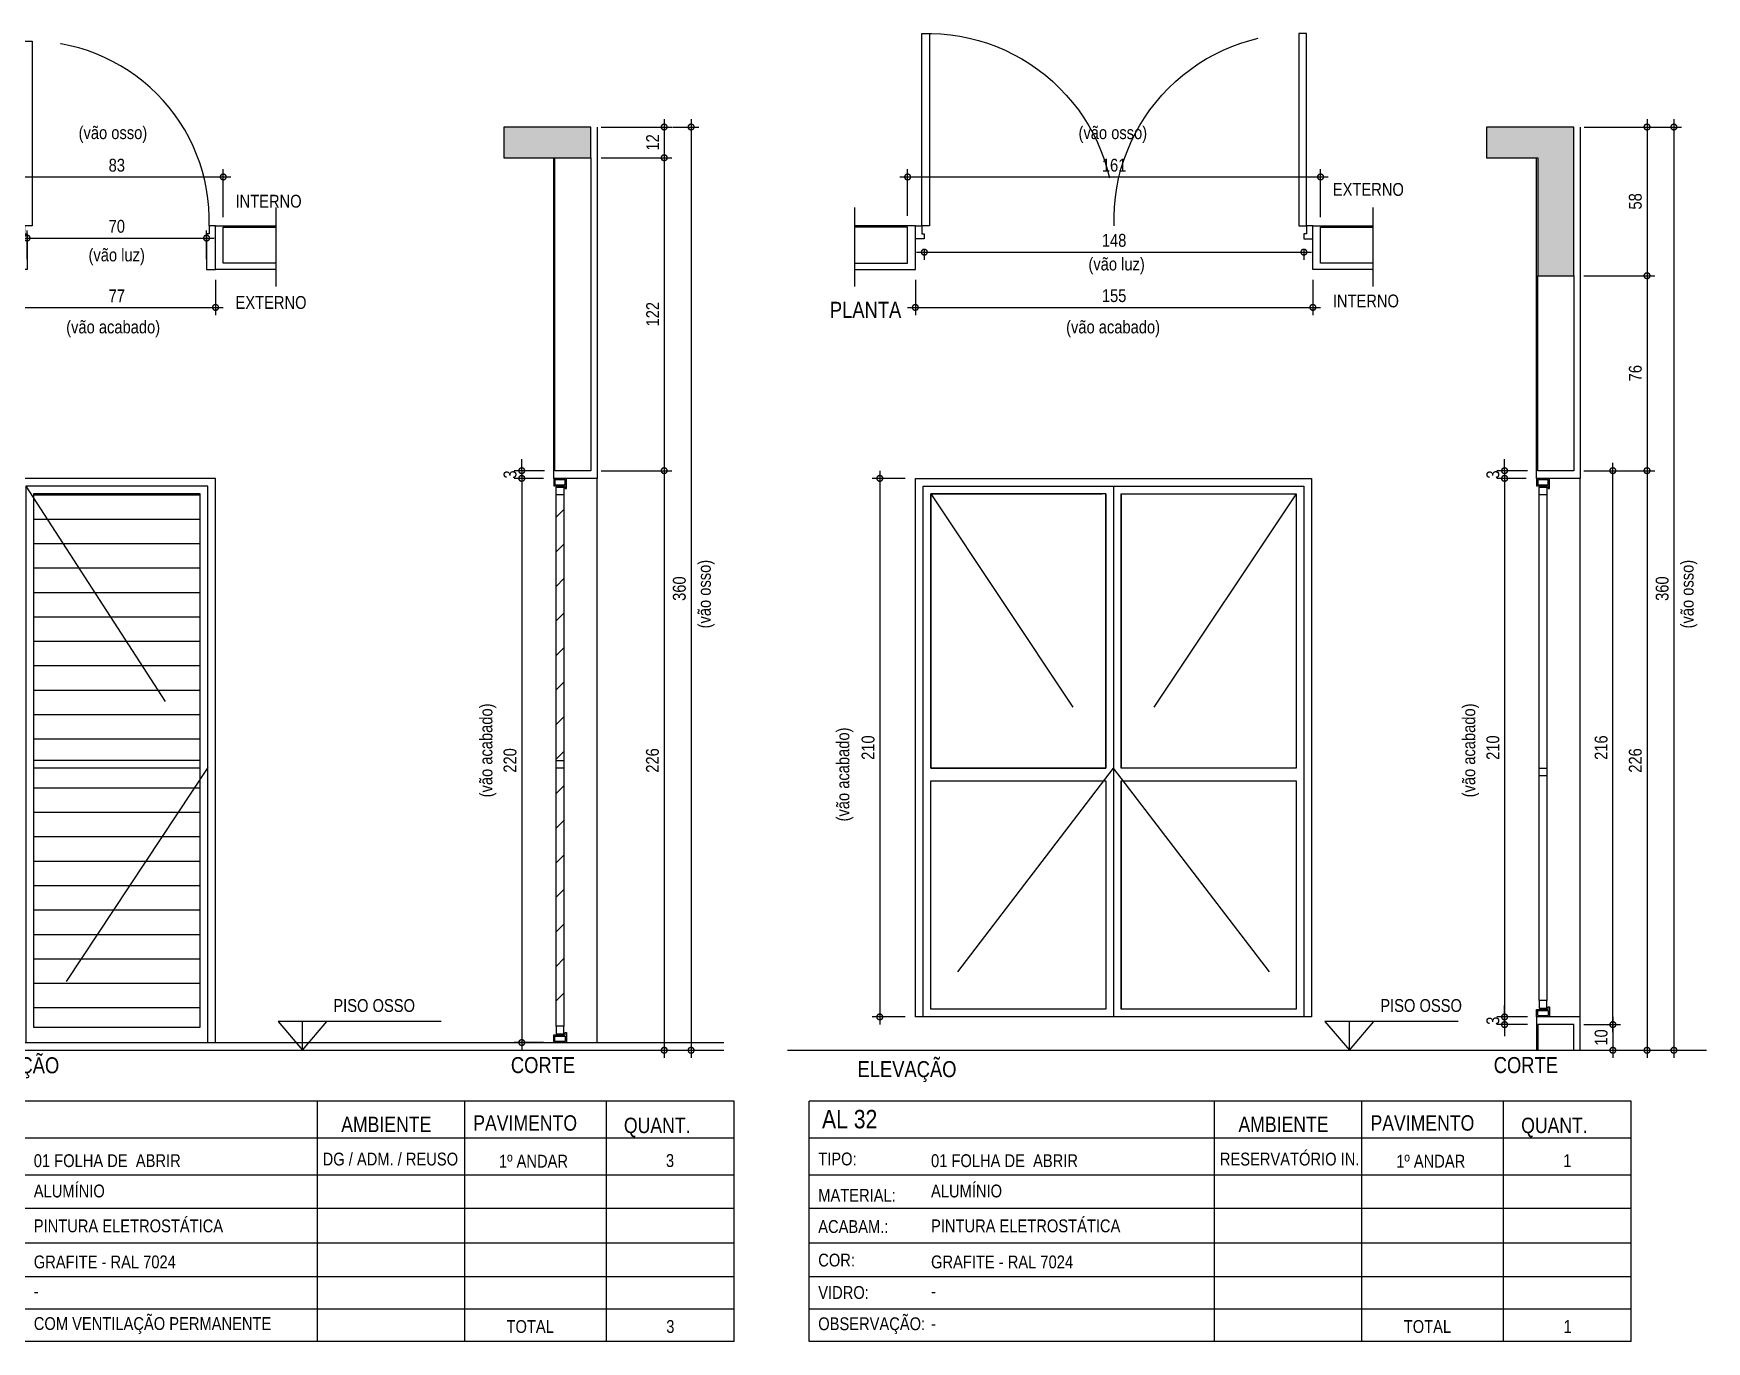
# Model space of a CAD drawing. Header units: metres. Extents: x -0.2 to 51.6, y -20.8 to 5.5.
# Drawn here: x 32.67 to 39.19, y -13.7 to -8.6 of the extents above; entities that cross this region are included whole.
import ezdxf

# ---------------------------------------------------------------- set-up
doc = ezdxf.new("R2010")
doc.units = ezdxf.units.M
doc.linetypes.add('DASHEDX2', pattern=[1.5, 1, -0.5])
for name, color, linetype in [('AR-CAIXILHO', 1, 'Continuous'), ('ARQ-ALV ACAB', 4, 'Continuous'), ('ARQ-ALV OSSO', 5, 'Continuous'), ('ARQ-AUX', 7, 'Continuous'), ('ARQ-AUX2', 2, 'Continuous'), ('ARQ-CAX', 1, 'Continuous'), ('ARQ-CAX @ 1', 1, 'Continuous'), ('ARQ-DIM', 2, 'Continuous'), ('ARQ-ENCH', 1, 'Continuous'), ('ARQ-PRJ', 7, 'DASHEDX2'), ('ARQ-TXT', 2, 'Continuous'), ('ES-CORTE', 2, 'Continuous')]:
    doc.layers.add(name, color=color, linetype=linetype)
doc.styles.add('Adesa', font='ARIALN.TTF')
doc.dimstyles.new('ADESA 1-0025', dxfattribs={"dimtxt": 0.05, "dimasz": 0.045, "dimexe": 0.03, "dimexo": 0.04, "dimgap": 0.02, "dimtad": 1, "dimtoh": 1, "dimdec": 0, "dimlfac": 100, "dimzin": 4, "dimtxsty": 'Adesa', "dimblk": 'DOTSMALL', "dimcen": 1, "dimdle": 0.03, "dimclrd": 1, "dimclre": 1, "dimclrt": 256, "dimazin": 1, "dimtm": 1e-09, "dimtfac": 1, "dimtdec": 0, "dimtix": 1, "dimtmove": 2, "dimatfit": 0, "dimldrblk": 'DOTSMALL', "dimfxl": 0.8, "dimtvp": 2, "dimtolj": 1, "dimtzin": 0, "dimarcsym": 0})

# ---------------------------------------------------------------- blocks, each defined once
blk = doc.blocks.new('_DotSmall')
at = {"color": 0, "linetype": 'ByBlock', "const_width": 0.5}
blk.add_lwpolyline([(-0.0625, 0, 1), (0.0625, 0, 1)], format="xyb", close=True, dxfattribs=at)
blk = doc.blocks.new('*D482')
at = {"layer": 'ARQ-DIM', "color": 1, "lineweight": -2, "transparency": 16777216}
for p, q in [((35.1306, -8.9336), (35.1306, -9.1136)), ((34.8854, -8.9636), (35.1606, -8.9636)), ((34.8848, -9.0836), (35.1606, -9.0836))]:
    blk.add_line(p, q, dxfattribs=at)
at = {"layer": 'Defpoints', "color": 0, "transparency": 16777216}
for p in [(34.8454, -8.9636), (34.8448, -9.0836), (35.1306, -9.0836)]:
    blk.add_point(p, dxfattribs=at)
at = {"layer": 'ARQ-DIM', "color": 1, "lineweight": -2, "transparency": 16777216, "xscale": 0.045, "yscale": 0.045, "zscale": 0.045}
for p, rotation in [((35.1306, -8.9636), 90), ((35.1306, -9.0836), 270)]:
    blk.add_blockref('_DotSmall', p, dxfattribs=dict(at, rotation=rotation))
at = {"layer": 'ARQ-DIM', "transparency": 16777216, "insert": (35.0855, -9.0236), "char_height": 0.05, "attachment_point": 5, "rotation": 90, "style": 'Adesa'}
blk.add_mtext('\\A1;12', dxfattribs=at)
blk = doc.blocks.new('*D483')
at = {"layer": 'ARQ-DIM', "color": 1, "lineweight": -2, "transparency": 16777216}
for p, q in [((35.1005, -10.3036), (35.1606, -10.3036)), ((35.1306, -10.2736), (35.1306, -12.5936)), ((35.0127, -12.5636), (35.1606, -12.5636))]:
    blk.add_line(p, q, dxfattribs=at)
at = {"layer": 'Defpoints', "color": 0, "transparency": 16777216}
for p in [(35.0605, -10.3036), (34.9727, -12.5636), (35.1306, -12.5636)]:
    blk.add_point(p, dxfattribs=at)
at = {"layer": 'ARQ-DIM', "color": 1, "lineweight": -2, "transparency": 16777216, "xscale": 0.045, "yscale": 0.045, "zscale": 0.045}
for p, rotation in [((35.1306, -10.3036), 90), ((35.1306, -12.5636), 270)]:
    blk.add_blockref('_DotSmall', p, dxfattribs=dict(at, rotation=rotation))
at = {"layer": 'ARQ-DIM', "transparency": 16777216, "insert": (35.085, -11.4336), "char_height": 0.05, "attachment_point": 5, "rotation": 90, "style": 'Adesa'}
blk.add_mtext('\\A1;226', dxfattribs=at)
blk = doc.blocks.new('*D484')
at = {"layer": 'ARQ-DIM', "color": 1, "lineweight": -2, "transparency": 16777216}
for p, q in [((35.2354, -8.9336), (35.2354, -12.5936)), ((35.1627, -8.9636), (35.2654, -8.9636)), ((35.1266, -12.5636), (35.2654, -12.5636))]:
    blk.add_line(p, q, dxfattribs=at)
at = {"layer": 'Defpoints', "color": 0, "transparency": 16777216}
for p in [(35.1227, -8.9636), (35.0866, -12.5636), (35.2354, -12.5636)]:
    blk.add_point(p, dxfattribs=at)
at = {"layer": 'ARQ-DIM', "color": 1, "lineweight": -2, "transparency": 16777216, "xscale": 0.045, "yscale": 0.045, "zscale": 0.045}
for p, rotation in [((35.2354, -8.9636), 90), ((35.2354, -12.5636), 270)]:
    blk.add_blockref('_DotSmall', p, dxfattribs=dict(at, rotation=rotation))
at = {"layer": 'ARQ-DIM', "transparency": 16777216, "insert": (35.1898, -10.7636), "char_height": 0.05, "attachment_point": 5, "rotation": 90, "style": 'Adesa'}
blk.add_mtext('\\A1;360', dxfattribs=at)
blk = doc.blocks.new('*D485')
at = {"layer": 'ARQ-DIM', "color": 1, "lineweight": -2, "transparency": 16777216}
for p, q in [((34.6642, -10.3036), (34.5452, -10.3036)), ((34.5752, -10.3036), (34.5752, -10.2586)), ((34.5752, -10.3036), (34.5752, -10.3337)), ((34.6592, -10.3337), (34.5452, -10.3337)), ((34.5752, -10.3337), (34.5752, -10.3787))]:
    blk.add_line(p, q, dxfattribs=at)
at = {"layer": 'Defpoints', "color": 0, "transparency": 16777216}
for p in [(34.7042, -10.3036), (34.5752, -10.3337), (34.6992, -10.3337)]:
    blk.add_point(p, dxfattribs=at)
at = {"layer": 'ARQ-DIM', "color": 1, "lineweight": -2, "transparency": 16777216, "xscale": 0.045, "yscale": 0.045, "zscale": 0.045}
for p, rotation in [((34.5752, -10.3036), 270), ((34.5752, -10.3337), 90)]:
    blk.add_blockref('_DotSmall', p, dxfattribs=dict(at, rotation=rotation))
at = {"layer": 'ARQ-DIM', "transparency": 16777216, "insert": (34.5297, -10.3187), "char_height": 0.05, "attachment_point": 5, "rotation": 90, "style": 'Adesa'}
blk.add_mtext('\\A1;3', dxfattribs=at)
blk = doc.blocks.new('*D491')
at = {"layer": 'ARQ-DIM', "color": 1, "lineweight": -2, "transparency": 16777216}
for p, q in [((35.1306, -9.0536), (35.1306, -10.3336)), ((34.8848, -9.0836), (35.1606, -9.0836)), ((34.8848, -10.3036), (35.1606, -10.3036))]:
    blk.add_line(p, q, dxfattribs=at)
at = {"layer": 'Defpoints', "color": 0, "transparency": 16777216}
for p in [(34.8448, -9.0836), (34.8448, -10.3036), (35.1306, -10.3036)]:
    blk.add_point(p, dxfattribs=at)
at = {"layer": 'ARQ-DIM', "color": 1, "lineweight": -2, "transparency": 16777216, "xscale": 0.045, "yscale": 0.045, "zscale": 0.045}
for p, rotation in [((35.1306, -9.0836), 90), ((35.1306, -10.3036), 270)]:
    blk.add_blockref('_DotSmall', p, dxfattribs=dict(at, rotation=rotation))
at = {"layer": 'ARQ-DIM', "transparency": 16777216, "insert": (35.0855, -9.6936), "char_height": 0.05, "attachment_point": 5, "rotation": 90, "style": 'Adesa'}
blk.add_mtext('\\A1;122', dxfattribs=at)
blk = doc.blocks.new('*U503')
for points in [[(0, 0), (0, 0.7204), (0.03, 0.7204), (0.03, 0)], [(-0.025, 0), (0, 0), (0, -0.03), (0.01, -0.03), (0.01, -0.17), (-0.025, -0.17), (-0.025, 0)], [(0.745, 0), (0.72, 0), (0.72, -0.03), (0.71, -0.03), (0.71, -0.17), (0.745, -0.17), (0.745, 0)]]:
    blk.add_lwpolyline(points, close=True)
at = {"layer": 'ARQ-PRJ'}
blk.add_arc((0.0208, 0.0212), 0.6996, 358.25988, 91.70132, dxfattribs=at)
blk = doc.blocks.new('*D486')
at = {"layer": 'ARQ-DIM', "color": 1, "lineweight": -2, "transparency": 16777216}
for p, q in [((32.6113, -9.5595), (32.6113, -9.697)), ((33.3813, -9.5595), (33.3813, -9.697)), ((32.5813, -9.667), (33.4113, -9.667))]:
    blk.add_line(p, q, dxfattribs=at)
at = {"layer": 'Defpoints', "color": 0, "transparency": 16777216}
for p in [(32.6113, -9.5195), (33.3813, -9.5195), (33.3813, -9.667)]:
    blk.add_point(p, dxfattribs=at)
at = {"layer": 'ARQ-DIM', "color": 1, "lineweight": -2, "transparency": 16777216, "xscale": 0.045, "yscale": 0.045, "zscale": 0.045, "rotation": 180}
blk.add_blockref('_DotSmall', (32.6113, -9.667), dxfattribs=at)
at = {"layer": 'ARQ-DIM', "color": 1, "lineweight": -2, "transparency": 16777216, "xscale": 0.045, "yscale": 0.045, "zscale": 0.045}
blk.add_blockref('_DotSmall', (33.3813, -9.667), dxfattribs=at)
at = {"layer": 'ARQ-DIM', "transparency": 16777216, "insert": (32.9963, -9.622), "char_height": 0.05, "attachment_point": 5, "style": 'Adesa'}
blk.add_mtext('\\A1;77', dxfattribs=at)
blk = doc.blocks.new('*D487')
at = {"layer": 'ARQ-DIM', "color": 1, "lineweight": -2, "transparency": 16777216}
for p, q in [((32.5813, -9.3095), (32.5813, -9.1283)), ((33.4113, -9.3145), (33.4113, -9.1283)), ((32.5513, -9.1583), (33.4413, -9.1583))]:
    blk.add_line(p, q, dxfattribs=at)
at = {"layer": 'Defpoints', "color": 0, "transparency": 16777216}
for p in [(33.4113, -9.1583), (32.5813, -9.3495), (33.4113, -9.3545)]:
    blk.add_point(p, dxfattribs=at)
at = {"layer": 'ARQ-DIM', "color": 1, "lineweight": -2, "transparency": 16777216, "xscale": 0.045, "yscale": 0.045, "zscale": 0.045, "rotation": 180}
blk.add_blockref('_DotSmall', (32.5813, -9.1583), dxfattribs=at)
at = {"layer": 'ARQ-DIM', "color": 1, "lineweight": -2, "transparency": 16777216, "xscale": 0.045, "yscale": 0.045, "zscale": 0.045}
blk.add_blockref('_DotSmall', (33.4113, -9.1583), dxfattribs=at)
at = {"layer": 'ARQ-DIM', "transparency": 16777216, "insert": (32.9963, -9.1128), "char_height": 0.05, "attachment_point": 5, "style": 'Adesa'}
blk.add_mtext('\\A1;83', dxfattribs=at)
blk = doc.blocks.new('*D488')
at = {"layer": 'ARQ-DIM', "color": 1, "lineweight": -2, "transparency": 16777216}
for p, q in [((32.6463, -9.4795), (32.6463, -9.3666)), ((33.3463, -9.4795), (33.3463, -9.3666)), ((32.6163, -9.3966), (33.3763, -9.3966))]:
    blk.add_line(p, q, dxfattribs=at)
at = {"layer": 'Defpoints', "color": 0, "transparency": 16777216}
for p in [(33.3463, -9.3966), (32.6463, -9.5195), (33.3463, -9.5195)]:
    blk.add_point(p, dxfattribs=at)
at = {"layer": 'ARQ-DIM', "color": 1, "lineweight": -2, "transparency": 16777216, "xscale": 0.045, "yscale": 0.045, "zscale": 0.045, "rotation": 180}
blk.add_blockref('_DotSmall', (32.6463, -9.3966), dxfattribs=at)
at = {"layer": 'ARQ-DIM', "color": 1, "lineweight": -2, "transparency": 16777216, "xscale": 0.045, "yscale": 0.045, "zscale": 0.045}
blk.add_blockref('_DotSmall', (33.3463, -9.3966), dxfattribs=at)
at = {"layer": 'ARQ-DIM', "transparency": 16777216, "insert": (32.9963, -9.3511), "char_height": 0.05, "attachment_point": 5, "style": 'Adesa'}
blk.add_mtext('\\A1;70', dxfattribs=at)
blk = doc.blocks.new('*U271')
at = {"layer": 'ARQ-CAX'}
for p, q in [((-0.71, 1.1), (-0.06, 1.1)), ((-0.71, 1.07), (-0.06, 1.07))]:
    blk.add_line(p, q, dxfattribs=at)
for points in [[(-0.77, 2.2), (0, 2.2), (0, 0), (-0.77, 0)], [(-0.74, 2.17), (-0.03, 2.17), (-0.03, 0), (-0.74, 0)], [(-0.71, 2.14), (-0.06, 2.14), (-0.06, 0.06), (-0.71, 0.06)]]:
    blk.add_lwpolyline(points, close=True, dxfattribs=at)
at = {"layer": 'ARQ-PRJ'}
blk.add_lwpolyline([(-0.03, 2.17), (-0.74, 1.0725), (-0.03, 0)], dxfattribs=at)
blk = doc.blocks.new('*D481')
at = {"layer": 'ARQ-DIM', "color": 1, "lineweight": -2, "transparency": 16777216}
for p, q in [((34.5752, -10.3036), (34.5752, -12.5636)), ((34.6598, -10.3336), (34.5452, -10.3336)), ((34.6598, -12.5336), (34.5452, -12.5336))]:
    blk.add_line(p, q, dxfattribs=at)
at = {"layer": 'Defpoints', "color": 0, "transparency": 16777216}
for p in [(34.6998, -10.3336), (34.5752, -12.5336), (34.6998, -12.5336)]:
    blk.add_point(p, dxfattribs=at)
at = {"layer": 'ARQ-DIM', "color": 1, "lineweight": -2, "transparency": 16777216, "xscale": 0.045, "yscale": 0.045, "zscale": 0.045}
for p, rotation in [((34.5752, -10.3336), 90), ((34.5752, -12.5336), 270)]:
    blk.add_blockref('_DotSmall', p, dxfattribs=dict(at, rotation=rotation))
at = {"layer": 'ARQ-DIM', "transparency": 16777216, "insert": (34.5297, -11.4336), "char_height": 0.05, "attachment_point": 5, "rotation": 90, "style": 'Adesa'}
blk.add_mtext('\\A1;220', dxfattribs=at)
blk = doc.blocks.new('*D493')
at = {"layer": 'ARQ-DIM', "color": 1, "lineweight": -2, "transparency": 16777216}
for p, q in [((38.9627, -8.9336), (38.9627, -9.5736)), ((38.7175, -8.9636), (38.9927, -8.9636)), ((38.7169, -9.5436), (38.9927, -9.5436))]:
    blk.add_line(p, q, dxfattribs=at)
at = {"layer": 'Defpoints', "color": 0, "transparency": 16777216}
for p in [(38.6775, -8.9636), (38.6769, -9.5436), (38.9627, -9.5436)]:
    blk.add_point(p, dxfattribs=at)
at = {"layer": 'ARQ-DIM', "color": 1, "lineweight": -2, "transparency": 16777216, "xscale": 0.045, "yscale": 0.045, "zscale": 0.045}
for p, rotation in [((38.9627, -8.9636), 90), ((38.9627, -9.5436), 270)]:
    blk.add_blockref('_DotSmall', p, dxfattribs=dict(at, rotation=rotation))
at = {"layer": 'ARQ-DIM', "transparency": 16777216, "insert": (38.9172, -9.2536), "char_height": 0.05, "attachment_point": 5, "rotation": 90, "style": 'Adesa'}
blk.add_mtext('\\A1;58', dxfattribs=at)
blk = doc.blocks.new('*D494')
at = {"layer": 'ARQ-DIM', "color": 1, "lineweight": -2, "transparency": 16777216}
for p, q in [((38.9326, -10.3036), (38.9927, -10.3036)), ((38.9627, -10.2736), (38.9627, -12.5936)), ((38.8448, -12.5636), (38.9927, -12.5636))]:
    blk.add_line(p, q, dxfattribs=at)
at = {"layer": 'Defpoints', "color": 0, "transparency": 16777216}
for p in [(38.8926, -10.3036), (38.8048, -12.5636), (38.9627, -12.5636)]:
    blk.add_point(p, dxfattribs=at)
at = {"layer": 'ARQ-DIM', "color": 1, "lineweight": -2, "transparency": 16777216, "xscale": 0.045, "yscale": 0.045, "zscale": 0.045}
for p, rotation in [((38.9627, -10.3036), 90), ((38.9627, -12.5636), 270)]:
    blk.add_blockref('_DotSmall', p, dxfattribs=dict(at, rotation=rotation))
at = {"layer": 'ARQ-DIM', "transparency": 16777216, "insert": (38.9172, -11.4336), "char_height": 0.05, "attachment_point": 5, "rotation": 90, "style": 'Adesa'}
blk.add_mtext('\\A1;226', dxfattribs=at)
blk = doc.blocks.new('*D495')
at = {"layer": 'ARQ-DIM', "color": 1, "lineweight": -2, "transparency": 16777216}
for p, q in [((39.0675, -8.9336), (39.0675, -12.5936)), ((38.9948, -8.9636), (39.0975, -8.9636)), ((38.9587, -12.5636), (39.0975, -12.5636))]:
    blk.add_line(p, q, dxfattribs=at)
at = {"layer": 'Defpoints', "color": 0, "transparency": 16777216}
for p in [(38.9548, -8.9636), (38.9187, -12.5636), (39.0675, -12.5636)]:
    blk.add_point(p, dxfattribs=at)
at = {"layer": 'ARQ-DIM', "color": 1, "lineweight": -2, "transparency": 16777216, "xscale": 0.045, "yscale": 0.045, "zscale": 0.045}
for p, rotation in [((39.0675, -8.9636), 90), ((39.0675, -12.5636), 270)]:
    blk.add_blockref('_DotSmall', p, dxfattribs=dict(at, rotation=rotation))
at = {"layer": 'ARQ-DIM', "transparency": 16777216, "insert": (39.0219, -10.7636), "char_height": 0.05, "attachment_point": 5, "rotation": 90, "style": 'Adesa'}
blk.add_mtext('\\A1;360', dxfattribs=at)
blk = doc.blocks.new('*D496')
at = {"layer": 'ARQ-DIM', "color": 1, "lineweight": -2, "transparency": 16777216}
for p, q in [((38.4963, -10.3036), (38.3773, -10.3036)), ((38.4073, -10.3036), (38.4073, -10.2586)), ((38.4073, -10.3036), (38.4073, -10.3337)), ((38.4913, -10.3337), (38.3773, -10.3337)), ((38.4073, -10.3337), (38.4073, -10.3787))]:
    blk.add_line(p, q, dxfattribs=at)
at = {"layer": 'Defpoints', "color": 0, "transparency": 16777216}
for p in [(38.5363, -10.3036), (38.4073, -10.3337), (38.5313, -10.3337)]:
    blk.add_point(p, dxfattribs=at)
at = {"layer": 'ARQ-DIM', "color": 1, "lineweight": -2, "transparency": 16777216, "xscale": 0.045, "yscale": 0.045, "zscale": 0.045}
for p, rotation in [((38.4073, -10.3036), 270), ((38.4073, -10.3337), 90)]:
    blk.add_blockref('_DotSmall', p, dxfattribs=dict(at, rotation=rotation))
at = {"layer": 'ARQ-DIM', "transparency": 16777216, "insert": (38.3618, -10.3187), "char_height": 0.05, "attachment_point": 5, "rotation": 90, "style": 'Adesa'}
blk.add_mtext('\\A1;3', dxfattribs=at)
blk = doc.blocks.new('*D497')
at = {"layer": 'ARQ-DIM', "color": 1, "lineweight": -2, "transparency": 16777216}
for p, q in [((38.9627, -9.5136), (38.9627, -10.3336)), ((38.7169, -9.5436), (38.9927, -9.5436)), ((38.7169, -10.3036), (38.9927, -10.3036))]:
    blk.add_line(p, q, dxfattribs=at)
at = {"layer": 'Defpoints', "color": 0, "transparency": 16777216}
for p in [(38.6769, -9.5436), (38.6769, -10.3036), (38.9627, -10.3036)]:
    blk.add_point(p, dxfattribs=at)
at = {"layer": 'ARQ-DIM', "color": 1, "lineweight": -2, "transparency": 16777216, "xscale": 0.045, "yscale": 0.045, "zscale": 0.045}
for p, rotation in [((38.9627, -9.5436), 90), ((38.9627, -10.3036), 270)]:
    blk.add_blockref('_DotSmall', p, dxfattribs=dict(at, rotation=rotation))
at = {"layer": 'ARQ-DIM', "transparency": 16777216, "insert": (38.9172, -9.9236), "char_height": 0.05, "attachment_point": 5, "rotation": 90, "style": 'Adesa'}
blk.add_mtext('\\A1;76', dxfattribs=at)
blk = doc.blocks.new('*D498')
at = {"layer": 'ARQ-DIM', "color": 1, "lineweight": -2, "transparency": 16777216}
for p, q in [((36.1098, -9.5595), (36.1098, -9.697)), ((37.6598, -9.5595), (37.6598, -9.697)), ((36.0798, -9.667), (37.6898, -9.667))]:
    blk.add_line(p, q, dxfattribs=at)
at = {"layer": 'Defpoints', "color": 0, "transparency": 16777216}
for p in [(36.1098, -9.5195), (37.6598, -9.5195), (37.6598, -9.667)]:
    blk.add_point(p, dxfattribs=at)
at = {"layer": 'ARQ-DIM', "color": 1, "lineweight": -2, "transparency": 16777216, "xscale": 0.045, "yscale": 0.045, "zscale": 0.045, "rotation": 180}
blk.add_blockref('_DotSmall', (36.1098, -9.667), dxfattribs=at)
at = {"layer": 'ARQ-DIM', "color": 1, "lineweight": -2, "transparency": 16777216, "xscale": 0.045, "yscale": 0.045, "zscale": 0.045}
blk.add_blockref('_DotSmall', (37.6598, -9.667), dxfattribs=at)
at = {"layer": 'ARQ-DIM', "transparency": 16777216, "insert": (36.8848, -9.6214), "char_height": 0.05, "attachment_point": 5, "style": 'Adesa'}
blk.add_mtext('\\A1;155', dxfattribs=at)
blk = doc.blocks.new('*D499')
at = {"layer": 'ARQ-DIM', "color": 1, "lineweight": -2, "transparency": 16777216}
for p, q in [((36.0798, -9.3095), (36.0798, -9.1283)), ((37.6898, -9.3145), (37.6898, -9.1283)), ((36.0498, -9.1583), (37.7198, -9.1583))]:
    blk.add_line(p, q, dxfattribs=at)
at = {"layer": 'Defpoints', "color": 0, "transparency": 16777216}
for p in [(37.6898, -9.1583), (36.0798, -9.3495), (37.6898, -9.3545)]:
    blk.add_point(p, dxfattribs=at)
at = {"layer": 'ARQ-DIM', "color": 1, "lineweight": -2, "transparency": 16777216, "xscale": 0.045, "yscale": 0.045, "zscale": 0.045, "rotation": 180}
blk.add_blockref('_DotSmall', (36.0798, -9.1583), dxfattribs=at)
at = {"layer": 'ARQ-DIM', "color": 1, "lineweight": -2, "transparency": 16777216, "xscale": 0.045, "yscale": 0.045, "zscale": 0.045}
blk.add_blockref('_DotSmall', (37.6898, -9.1583), dxfattribs=at)
at = {"layer": 'ARQ-DIM', "transparency": 16777216, "insert": (36.8848, -9.1128), "char_height": 0.05, "attachment_point": 5, "style": 'Adesa'}
blk.add_mtext('\\A1;161', dxfattribs=at)
blk = doc.blocks.new('*D500')
at = {"layer": 'ARQ-DIM', "color": 1, "lineweight": -2, "transparency": 16777216}
for p, q in [((36.1148, -9.4514), (37.6548, -9.4514)), ((36.1448, -9.4395), (36.1448, -9.4814)), ((37.6248, -9.4395), (37.6248, -9.4814))]:
    blk.add_line(p, q, dxfattribs=at)
at = {"layer": 'Defpoints', "color": 0, "transparency": 16777216}
for p in [(36.1448, -9.3995), (37.6248, -9.3995), (37.6248, -9.4514)]:
    blk.add_point(p, dxfattribs=at)
at = {"layer": 'ARQ-DIM', "color": 1, "lineweight": -2, "transparency": 16777216, "xscale": 0.045, "yscale": 0.045, "zscale": 0.045, "rotation": 180}
blk.add_blockref('_DotSmall', (36.1448, -9.4514), dxfattribs=at)
at = {"layer": 'ARQ-DIM', "color": 1, "lineweight": -2, "transparency": 16777216, "xscale": 0.045, "yscale": 0.045, "zscale": 0.045}
blk.add_blockref('_DotSmall', (37.6248, -9.4514), dxfattribs=at)
at = {"layer": 'ARQ-DIM', "transparency": 16777216, "insert": (36.8848, -9.4058), "char_height": 0.05, "attachment_point": 5, "style": 'Adesa'}
blk.add_mtext('\\A1;148', dxfattribs=at)
blk = doc.blocks.new('*D501')
at = {"layer": 'ARQ-DIM', "color": 1, "lineweight": -2, "transparency": 16777216}
for p, q in [((35.9712, -10.3036), (35.9712, -12.4636)), ((36.0698, -10.3336), (35.9412, -10.3336)), ((36.0698, -12.4336), (35.9412, -12.4336))]:
    blk.add_line(p, q, dxfattribs=at)
at = {"layer": 'Defpoints', "color": 0, "transparency": 16777216}
for p in [(36.1098, -10.3336), (35.9712, -12.4336), (36.1098, -12.4336)]:
    blk.add_point(p, dxfattribs=at)
at = {"layer": 'ARQ-DIM', "color": 1, "lineweight": -2, "transparency": 16777216, "xscale": 0.045, "yscale": 0.045, "zscale": 0.045}
for p, rotation in [((35.9712, -10.3336), 90), ((35.9712, -12.4336), 270)]:
    blk.add_blockref('_DotSmall', p, dxfattribs=dict(at, rotation=rotation))
at = {"layer": 'ARQ-DIM', "transparency": 16777216, "insert": (35.9257, -11.3836), "char_height": 0.05, "attachment_point": 5, "rotation": 90, "style": 'Adesa'}
blk.add_mtext('\\A1;210', dxfattribs=at)
blk = doc.blocks.new('*D502')
at = {"layer": 'ARQ-DIM', "color": 1, "lineweight": -2, "transparency": 16777216}
for p, q in [((38.4073, -10.3036), (38.4073, -12.4636)), ((38.4919, -10.3336), (38.3773, -10.3336)), ((38.4919, -12.4336), (38.3773, -12.4336))]:
    blk.add_line(p, q, dxfattribs=at)
at = {"layer": 'Defpoints', "color": 0, "transparency": 16777216}
for p in [(38.5319, -10.3336), (38.4073, -12.4336), (38.5319, -12.4336)]:
    blk.add_point(p, dxfattribs=at)
at = {"layer": 'ARQ-DIM', "color": 1, "lineweight": -2, "transparency": 16777216, "xscale": 0.045, "yscale": 0.045, "zscale": 0.045}
for p, rotation in [((38.4073, -10.3336), 90), ((38.4073, -12.4336), 270)]:
    blk.add_blockref('_DotSmall', p, dxfattribs=dict(at, rotation=rotation))
at = {"layer": 'ARQ-DIM', "transparency": 16777216, "insert": (38.3618, -11.3836), "char_height": 0.05, "attachment_point": 5, "rotation": 90, "style": 'Adesa'}
blk.add_mtext('\\A1;210', dxfattribs=at)
blk = doc.blocks.new('*U535')
for points in [[(0.025, 0), (0.025, 0.75), (0.055, 0.75), (0.055, 0)], [(1.525, 0), (1.525, 0.7502), (1.495, 0.7502), (1.495, 0)], [(0, 0), (0.025, 0), (0.025, -0.03), (0.035, -0.03), (0.035, -0.05), (0, -0.05), (0, 0)], [(1.55, 0), (1.525, 0), (1.525, -0.03), (1.515, -0.03), (1.515, -0.05), (1.55, -0.05), (1.55, 0)]]:
    blk.add_lwpolyline(points, close=True)
at = {"layer": 'ARQ-PRJ'}
for centre, start, end in [((0.0489, 0.0242), 358.09255, 91.88223), ((1.5011, 0.0242), 88.11777, 181.90745)]:
    blk.add_arc(centre, 0.7265, start, end, dxfattribs=at)
blk = doc.blocks.new('*D703')
at = {"layer": 'ARQ-DIM', "color": 1, "lineweight": -2, "transparency": 16777216}
for p, q in [((38.4073, -12.4336), (38.4073, -12.3886)), ((38.4969, -12.4336), (38.3773, -12.4336)), ((38.4073, -12.4636), (38.4073, -12.4336)), ((38.4969, -12.4636), (38.3773, -12.4636)), ((38.4073, -12.4636), (38.4073, -12.5086))]:
    blk.add_line(p, q, dxfattribs=at)
at = {"layer": 'Defpoints', "color": 0, "transparency": 16777216}
for p in [(38.4073, -12.4336), (38.5369, -12.4336), (38.5369, -12.4636)]:
    blk.add_point(p, dxfattribs=at)
at = {"layer": 'ARQ-DIM', "color": 1, "lineweight": -2, "transparency": 16777216, "xscale": 0.045, "yscale": 0.045, "zscale": 0.045}
for p, rotation in [((38.4073, -12.4336), 270), ((38.4073, -12.4636), 90)]:
    blk.add_blockref('_DotSmall', p, dxfattribs=dict(at, rotation=rotation))
at = {"layer": 'ARQ-DIM', "transparency": 16777216, "insert": (38.3618, -12.4486), "char_height": 0.05, "attachment_point": 5, "rotation": 90, "style": 'Adesa'}
blk.add_mtext('\\A1;3', dxfattribs=at)
blk = doc.blocks.new('*D704')
at = {"layer": 'ARQ-DIM', "color": 1, "lineweight": -2, "transparency": 16777216}
for p, q in [((38.8295, -12.4336), (38.8295, -12.5936)), ((38.7169, -12.4636), (38.8595, -12.4636)), ((38.7169, -12.5636), (38.8595, -12.5636))]:
    blk.add_line(p, q, dxfattribs=at)
at = {"layer": 'Defpoints', "color": 0, "transparency": 16777216}
for p in [(38.6769, -12.4636), (38.6769, -12.5636), (38.8295, -12.5636)]:
    blk.add_point(p, dxfattribs=at)
at = {"layer": 'ARQ-DIM', "color": 1, "lineweight": -2, "transparency": 16777216, "xscale": 0.045, "yscale": 0.045, "zscale": 0.045}
for p, rotation in [((38.8295, -12.4636), 90), ((38.8295, -12.5636), 270)]:
    blk.add_blockref('_DotSmall', p, dxfattribs=dict(at, rotation=rotation))
at = {"layer": 'ARQ-DIM', "transparency": 16777216, "insert": (38.7839, -12.5136), "char_height": 0.05, "attachment_point": 5, "rotation": 90, "style": 'Adesa'}
blk.add_mtext('\\A1;10', dxfattribs=at)
blk = doc.blocks.new('*D705')
at = {"layer": 'ARQ-DIM', "color": 1, "lineweight": -2, "transparency": 16777216}
for p, q in [((38.7169, -10.3036), (38.8595, -10.3036)), ((38.8295, -12.4936), (38.8295, -10.2736)), ((38.7169, -12.4636), (38.8595, -12.4636))]:
    blk.add_line(p, q, dxfattribs=at)
at = {"layer": 'Defpoints', "color": 0, "transparency": 16777216}
for p in [(38.6769, -10.3036), (38.8295, -10.3036), (38.6769, -12.4636)]:
    blk.add_point(p, dxfattribs=at)
at = {"layer": 'ARQ-DIM', "color": 1, "lineweight": -2, "transparency": 16777216, "xscale": 0.045, "yscale": 0.045, "zscale": 0.045}
for p, rotation in [((38.8295, -10.3036), 90), ((38.8295, -12.4636), 270)]:
    blk.add_blockref('_DotSmall', p, dxfattribs=dict(at, rotation=rotation))
at = {"layer": 'ARQ-DIM', "transparency": 16777216, "insert": (38.7839, -11.3836), "char_height": 0.05, "attachment_point": 5, "rotation": 90, "style": 'Adesa'}
blk.add_mtext('\\A1;216', dxfattribs=at)
blk = doc.blocks.new('ALUMINIO')
h = blk.add_hatch(color=8)
h.dxf.hatch_style = 1
h.paths.add_polyline_path([(34.7048, -9.0836), (34.8448, -9.0836), (34.8448, -8.9636), (34.5048, -8.9636), (34.5048, -9.0836)])
h = blk.add_hatch(color=8)
h.dxf.hatch_style = 1
h.paths.add_polyline_path([(38.5369, -9.5436), (38.6769, -9.5436), (38.6769, -8.9636), (38.3369, -8.9636), (38.3369, -9.0836), (38.5369, -9.0836)])
at = {"layer": 'ARQ-AUX'}
h = blk.add_hatch(dxfattribs=at)
h.set_pattern_fill('LINE', color=256, scale=0.03)
h.set_pattern_definition([(0, (32.11346, -0.015), (0, 0.09525), [])])
h.paths.add_polyline_path([(33.3213, -10.3636), (32.6713, -10.3636), (32.6713, -10.4244), (33.3213, -11.4154)])
h.paths.add_polyline_path([(32.6713, -10.4244), (32.6713, -11.4336), (33.3213, -11.4336), (33.3213, -11.4154)])
h.paths.add_polyline_path([(33.3213, -11.5065), (33.3213, -11.4636), (32.6713, -11.4636), (32.6713, -12.4736), (32.681, -12.4736)])
h.paths.add_polyline_path([(33.3213, -11.5065), (32.681, -12.4736), (33.3213, -12.4736)], flags=17)
h = blk.add_hatch(dxfattribs=at)
h.set_pattern_fill('ANSI31', color=256, scale=0.03)
h.set_pattern_definition([(45, (-13.17081, -14.04836), (-0.06735192, 0.06735192), [])])
h.paths.add_polyline_path([(34.7399, -10.3982), (34.7099, -10.3982), (34.7099, -11.4336), (34.7399, -11.4336)])
h.paths.add_polyline_path([(34.7099, -12.469), (34.7399, -12.469), (34.7399, -11.4636), (34.7099, -11.4636)])
at = {"color": 8}
for p, q in [((34.5048, -8.9636), (34.5048, -9.0836)), ((38.3369, -8.9636), (38.3369, -9.0836))]:
    blk.add_line(p, q, dxfattribs=at)
at = {"color": 7, "linetype": 'ByBlock', "ltscale": 0.5}
for p, q in [((34.7399, -10.3682), (34.7399, -12.469)), ((38.572, -10.3682), (38.572, -12.369)), ((34.7099, -12.469), (34.7099, -11.4636)), ((38.542, -12.369), (38.542, -11.4936))]:
    blk.add_line(p, q, dxfattribs=at)
for points in [[(34.7099, -11.4336), (34.7099, -10.3982)], [(38.542, -11.4636), (38.542, -10.3982)]]:
    blk.add_lwpolyline(points, dxfattribs=at)
at = {"flags": 128}
for points in [[(36.8523, -12.4036), (36.1698, -12.4036), (36.1698, -11.5136)], [(37.5948, -11.5136), (37.5948, -12.4036), (36.9123, -12.4036)]]:
    blk.add_lwpolyline(points, dxfattribs=at)
at = {"layer": 'AR-CAIXILHO'}
for p, q in [((34.6998, -10.3632, 0), (34.7448, -10.3632, 0)), ((34.6998, -10.3632, 0), (34.7448, -10.3632, 0)), ((34.7048, -10.3386), (34.7448, -10.3386)), ((34.7048, -10.3386), (34.7048, -10.3582, 0)), ((34.7048, -10.3582, 0), (34.7448, -10.3582, 0)), ((34.7048, -10.3632, 0), (34.7448, -10.3632, 0)), ((34.7448, -10.3582, 0), (34.7448, -10.3386)), ((38.5319, -10.3632, 0), (38.5769, -10.3632, 0)), ((38.5319, -10.3632, 0), (38.5769, -10.3632, 0)), ((38.5369, -10.3386), (38.5769, -10.3386)), ((38.5369, -10.3386), (38.5369, -10.3582, 0)), ((38.5369, -10.3582, 0), (38.5769, -10.3582, 0)), ((38.5369, -10.3632, 0), (38.5769, -10.3632, 0)), ((38.5769, -10.3582, 0), (38.5769, -10.3386)), ((38.5319, -12.404, 0), (38.5769, -12.404, 0)), ((38.5319, -12.404, 0), (38.5769, -12.404, 0)), ((38.5369, -12.404, 0), (38.5769, -12.404, 0)), ((38.5369, -12.4286), (38.5369, -12.409, 0)), ((38.5369, -12.409, 0), (38.5769, -12.409, 0)), ((38.5369, -12.4286), (38.5769, -12.4286)), ((38.5769, -12.409, 0), (38.5769, -12.4286)), ((34.6998, -12.504, 0), (34.7448, -12.504, 0)), ((34.6998, -12.504, 0), (34.7448, -12.504, 0)), ((34.7048, -12.504, 0), (34.7448, -12.504, 0)), ((34.7048, -12.5286), (34.7048, -12.509, 0)), ((34.7048, -12.509, 0), (34.7448, -12.509, 0)), ((34.7448, -12.509, 0), (34.7448, -12.5286)), ((34.7048, -12.5286), (34.7448, -12.5286))]:
    blk.add_line(p, q, dxfattribs=at)
for points in [[(34.7498, -10.3732), (34.7498, -10.3336), (34.7498, -10.3336), (34.7498, -10.3336), (34.6998, -10.3336), (34.6998, -10.3336), (34.6998, -10.3336), (34.6998, -10.3632), (34.6998, -10.3632), (34.7448, -10.3632), (34.7448, -10.3732), (34.7498, -10.3732), (34.7498, -10.3732), (34.7498, -10.3732)], [(38.5819, -10.3732), (38.5819, -10.3336), (38.5819, -10.3336), (38.5819, -10.3336), (38.5319, -10.3336), (38.5319, -10.3336), (38.5319, -10.3336), (38.5319, -10.3632), (38.5319, -10.3632), (38.5769, -10.3632), (38.5769, -10.3732), (38.5819, -10.3732), (38.5819, -10.3732), (38.5819, -10.3732)], [(38.5819, -12.394), (38.5819, -12.4336), (38.5819, -12.4336), (38.5819, -12.4336), (38.5319, -12.4336), (38.5319, -12.4336), (38.5319, -12.4336), (38.5319, -12.404), (38.5319, -12.404), (38.5769, -12.404), (38.5769, -12.394), (38.5819, -12.394), (38.5819, -12.394), (38.5819, -12.394)], [(34.7498, -12.494), (34.7498, -12.5336), (34.7498, -12.5336), (34.7498, -12.5336), (34.6998, -12.5336), (34.6998, -12.5336), (34.6998, -12.5336), (34.6998, -12.504), (34.6998, -12.504), (34.7448, -12.504), (34.7448, -12.494), (34.7498, -12.494), (34.7498, -12.494), (34.7498, -12.494)]]:
    blk.add_lwpolyline(points, dxfattribs=at)
at = {"layer": 'AR-CAIXILHO', "color": 1}
for points in [[(34.7099, -10.3682), (34.7399, -10.3682), (34.7399, -10.3982), (34.7099, -10.3982)], [(38.542, -10.3682), (38.572, -10.3682), (38.572, -10.3982), (38.542, -10.3982)], [(34.7099, -11.4336), (34.7399, -11.4336), (34.7399, -11.4636), (34.7099, -11.4636)], [(38.542, -11.4636), (38.572, -11.4636), (38.572, -11.4936), (38.542, -11.4936)], [(38.542, -12.399), (38.572, -12.399), (38.572, -12.369), (38.542, -12.369)], [(34.7099, -12.499), (34.7399, -12.499), (34.7399, -12.469), (34.7099, -12.469)]]:
    blk.add_lwpolyline(points, close=True, dxfattribs=at)
at = {"layer": 'ARQ-ALV ACAB', "ltscale": 0.05}
blk.add_line((32.1135, -12.5336), (35.3626, -12.5336), dxfattribs=at)
at = {"layer": 'ARQ-ALV ACAB'}
for points in [[(34.8698, -8.9636), (34.8698, -10.3336), (34.6998, -10.3336), (34.6998, -9.0836)], [(38.7019, -8.9636), (38.7019, -10.3336), (38.5319, -10.3336), (38.5319, -9.0836)], [(38.7019, -12.5636), (38.7019, -12.4336), (38.5319, -12.4336), (38.5319, -12.5636)]]:
    blk.add_lwpolyline(points, dxfattribs=at)
at = {"layer": 'ARQ-ALV ACAB', "ltscale": 0.05}
for points in [[(33.616, -9.5195), (33.3813, -9.5195), (33.3813, -9.3495), (33.616, -9.3495)], [(35.8751, -9.5195), (36.1098, -9.5195), (36.1098, -9.3495), (35.8741, -9.3495)], [(37.8944, -9.5195), (37.6598, -9.5195), (37.6598, -9.3495), (37.8944, -9.3495)]]:
    blk.add_lwpolyline(points, dxfattribs=at)
at = {"layer": 'ARQ-ALV OSSO'}
for points in [[(34.8448, -9.0836), (34.8448, -10.3036), (34.7048, -10.3036), (34.7048, -9.0836)], [(38.6769, -9.5436), (38.6769, -10.3036), (38.5369, -10.3036), (38.5369, -9.5436)], [(38.6769, -12.5636), (38.6769, -12.4636), (38.5369, -12.4636), (38.5369, -12.5636)]]:
    blk.add_lwpolyline(points, dxfattribs=at)
at = {"layer": 'ARQ-ALV OSSO', "ltscale": 0.05}
for points in [[(33.616, -9.4945), (33.4113, -9.4945), (33.4113, -9.3545), (33.616, -9.3545)], [(35.8751, -9.4945), (36.0798, -9.4945), (36.0798, -9.3545), (35.8751, -9.3545)], [(37.8944, -9.4945), (37.6898, -9.4945), (37.6898, -9.3545), (37.8944, -9.3545)]]:
    blk.add_lwpolyline(points, dxfattribs=at)
at = {"layer": 'ARQ-AUX'}
for points in [[(34.8698, -12.5336), (34.8698, -10.3336)], [(38.7019, -12.5636), (38.7019, -10.3336)]]:
    blk.add_lwpolyline(points, dxfattribs=at)
at = {"layer": 'ARQ-AUX2'}
for points in [[(34.5048, -9.0836), (34.7048, -9.0836), (34.7048, -9.0836), (34.8448, -9.0836), (34.8448, -8.9636), (34.5048, -8.9636)], [(38.3369, -9.0836), (38.5369, -9.0836), (38.5369, -9.5436), (38.6769, -9.5436), (38.6769, -8.9636), (38.3369, -8.9636)]]:
    blk.add_lwpolyline(points, dxfattribs=at)
at = {"layer": 'ARQ-CAX', "lineweight": -2}
blk.add_line((36.8523, -11.4636), (36.1698, -11.4636, 0), dxfattribs=at)
at = {"layer": 'ARQ-CAX'}
for points in [[(34.7099, -10.3682), (34.7399, -10.3682)], [(38.542, -10.3682), (38.572, -10.3682)], [(38.542, -12.399), (38.572, -12.399)], [(34.7099, -12.499), (34.7399, -12.499)]]:
    blk.add_lwpolyline(points, dxfattribs=at)
at = {"layer": 'ARQ-CAX', "flags": 128}
for points in [[(36.1098, -10.3336), (37.6548, -10.3336), (37.6548, -12.4336), (36.1098, -12.4336), (36.1098, -10.3336)], [(36.8823, -10.3636), (36.8823, -12.4336)], [(36.1698, -11.4636), (36.1698, -10.3936), (36.8388, -10.3936)], [(36.8523, -10.3936), (36.8523, -11.4636)], [(36.9123, -10.3936), (37.5948, -10.3936), (37.5948, -11.4636)], [(36.9123, -10.3936), (36.9123, -11.4636)]]:
    blk.add_lwpolyline(points, dxfattribs=at)
blk.add_lwpolyline([(36.1398, -10.3636), (37.6248, -10.3636), (37.6248, -12.4336), (36.1398, -12.4336)], close=True, dxfattribs=at)
at = {"layer": 'ARQ-CAX', "lineweight": -2}
for points in [[(36.1698, -11.4636), (36.8523, -11.4636), (36.8523, -10.3936), (36.1698, -10.3936)], [(36.9123, -10.3936), (37.5948, -10.3936), (37.5948, -11.4636), (36.9123, -11.4636)], [(36.8523, -12.4036), (36.1698, -12.4036), (36.1698, -11.5136), (36.8523, -11.5136)], [(36.9123, -11.5136), (37.5948, -11.5136), (37.5948, -12.4036), (36.9123, -12.4036)]]:
    blk.add_lwpolyline(points, close=True, dxfattribs=at)
for points in [[(36.8523, -11.5136), (36.8523, -12.4036)], [(36.9123, -11.5136), (36.9123, -12.4036)]]:
    blk.add_lwpolyline(points, dxfattribs=at)
at = {"layer": 'ARQ-DIM'}
for points in [[(34.2612, -12.4511), (33.6249, -12.4511), (33.7199, -12.5636), (33.8148, -12.4511), (33.6249, -12.4511), (33.7199, -12.5636), (33.7199, -12.4511)], [(38.2258, -12.4511), (37.707, -12.4511), (37.802, -12.5636), (37.8969, -12.4511), (37.707, -12.4511), (37.802, -12.5636), (37.802, -12.4511)]]:
    blk.add_lwpolyline(points, dxfattribs=at)
at = {"layer": 'ARQ-ENCH', "ltscale": 0.01}
for p, q in [((33.617, -9.5861), (33.617, -9.277)), ((35.8741, -9.5861), (35.8741, -9.277)), ((37.8954, -9.5861), (37.8954, -9.277)), ((35.4029, -12.7625), (32.1968, -12.7625)), ((33.7782, -13.6994), (33.7782, -12.7625)), ((33.7782, -13.6994), (33.7782, -12.7625)), ((34.3514, -12.7625), (34.3514, -13.6994)), ((34.9037, -12.7625), (34.9037, -13.6994)), ((35.4029, -13.6994), (35.4029, -12.7625)), ((38.9014, -12.7625), (35.6953, -12.7625)), ((35.6953, -13.6994), (35.6953, -12.7625)), ((37.2767, -13.6994), (37.2767, -12.7625)), ((37.2767, -13.6994), (37.2767, -12.7625)), ((37.8498, -12.7625), (37.8498, -13.6994)), ((38.4021, -12.7625), (38.4021, -13.6994)), ((38.9014, -13.6994), (38.9014, -12.7625)), ((35.4029, -12.9063), (32.1968, -12.9063)), ((38.9014, -12.9063), (35.6953, -12.9063)), ((35.4029, -13.0502), (32.1968, -13.0502)), ((38.9014, -13.0502), (35.6953, -13.0502)), ((35.4029, -13.1809), (32.1968, -13.1809)), ((38.9014, -13.1809), (35.6953, -13.1809)), ((35.4029, -13.316), (32.1968, -13.316)), ((38.9014, -13.316), (35.6953, -13.316)), ((35.4029, -13.4467), (32.1968, -13.4467)), ((38.9014, -13.4467), (35.6953, -13.4467)), ((35.4029, -13.573), (32.1968, -13.573)), ((38.9014, -13.573), (35.6953, -13.573)), ((35.4029, -13.6994), (32.1968, -13.6994)), ((38.9014, -13.6994), (35.6953, -13.6994))]:
    blk.add_line(p, q, dxfattribs=at)
at = {"layer": 'ARQ-PRJ'}
for points in [[(36.1698, -10.3936), (36.8817, -11.4636), (36.1398, -12.4336)], [(37.5948, -10.3936), (36.8817, -11.4636), (37.6248, -12.4336)]]:
    blk.add_lwpolyline(points, dxfattribs=at)
at = {"layer": 'ES-CORTE'}
for p, q in [((32.1135, -12.5636), (35.3626, -12.5636)), ((35.6119, -12.5636), (39.1947, -12.5636))]:
    blk.add_line(p, q, dxfattribs=at)
at = {"xscale": -1}
blk.add_blockref('*U271', (32.6113, -12.5336), dxfattribs=at)
at = {"layer": 'ARQ-CAX @ 1', "xscale": -1, "rotation": 359.9999999999917}
blk.add_blockref('*U535', (37.6598, -9.3495), dxfattribs=at)
at = {"layer": 'ARQ-CAX @ 1'}
blk.add_blockref('*U503', (32.6363, -9.3495), dxfattribs=at)
at = {"layer": 'ARQ-TXT', "attachment_point": 1, "style": 'Adesa'}
for s, insert, char_height, width in [('(vão osso)', (32.8474, -8.9606), 0.05, 0.551174), ('(vão osso)', (36.7461, -8.9606), 0.05, 0.551174), ('(vão luz)', (32.8861, -9.4374), 0.05, 0.551174), ('(vão luz)', (36.7848, -9.4728), 0.05, 0.551174), ('PLANTA', (35.7765, -9.6452), 0.0625, 0.551174), ('(vão acabado)', (32.799, -9.7182), 0.05, 0.551174), ('(vão acabado)', (36.6977, -9.7182), 0.05, 0.551174), ('PISO OSSO', (33.8406, -12.3641), 0.05, 0.88), ('PISO OSSO', (37.9227, -12.3641), 0.05, 0.88), ('ELEVAÇÃO', (32.3859, -12.5909), 0.0625, 0.551174), ('CORTE', (34.5328, -12.5901), 0.0625, 0.72279), ('ELEVAÇÃO', (35.8843, -12.606), 0.0625, 0.551174), ('CORTE', (38.3649, -12.5901), 0.0625, 0.72279)]:
    blk.add_mtext(s, dxfattribs=dict(at, insert=insert, char_height=char_height, width=width))
at = {"layer": 'ARQ-TXT', "ltscale": 0.01, "style": 'Adesa'}
for s, insert, char_height, width, attachment_point in [('EXTERNO', (37.7377, -9.1819), 0.05, 0.686828, 1), ('INTERNO', (33.4592, -9.2279), 0.05, 0.686828, 1), ('EXTERNO', (33.4592, -9.6228), 0.05, 0.686828, 1), ('INTERNO', (37.7377, -9.6168), 0.05, 0.686828, 1), ('AMBIENTE', (34.0469, -12.8228), 0.06, 0.467927, 2), ('PAVIMENTO', (34.3861, -12.8475), 0.06, 0.336611, 4), ('QUANT.', (35.1033, -12.8265), 0.06, 0.39922, 2), ('AL 32', (35.7459, -12.796), 0.072, 0.605305, 1), ('AMBIENTE', (37.5453, -12.8228), 0.06, 0.467927, 2), ('PAVIMENTO', (37.8845, -12.8475), 0.06, 0.336611, 4), ('QUANT.', (38.6018, -12.8265), 0.06, 0.39922, 2), ('01 FOLHA DE  ABRIR', (32.6726, -12.9691), 0.05, 1.067594, 1), ('DG / ADM. / REUSO', (33.7988, -12.9882), 0.05, 0.589518, 4), ('1º ANDAR', (34.4865, -12.9961), 0.05, 0.55993, 4), ('3', (35.1533, -12.9941), 0.05, 0.49922, 5), ('TIPO:', (35.7312, -12.9625), 0.05, 0.166457, 1), ('01 FOLHA DE  ABRIR', (36.171, -12.9691), 0.05, 1.067594, 1), ('RESERVATÓRIO IN.', (37.2972, -12.9882), 0.05, 0.589518, 4), ('1º ANDAR', (37.9849, -12.9961), 0.05, 0.55993, 4), ('1', (38.6518, -12.9941), 0.05, 0.49922, 5), ('ALUMÍNIO', (32.6726, -13.0873), 0.05, 1.067594, 1), ('MATERIAL:', (35.7312, -13.1041), 0.05, 0.336303, 1), ('ALUMÍNIO', (36.171, -13.0873), 0.05, 1.067594, 1), ('PINTURA ELETROSTÁTICA', (32.6726, -13.2233), 0.05, 1.067594, 1), ('ACABAM.:', (35.7312, -13.226), 0.05, 0.336303, 1), ('PINTURA ELETROSTÁTICA', (36.171, -13.2233), 0.05, 1.067594, 1), ('GRAFITE - RAL 7024', (32.6726, -13.3639), 0.05, 1.067594, 1), ('COR:', (35.7312, -13.3567), 0.05, 0.336303, 1), ('GRAFITE - RAL 7024', (36.171, -13.3639), 0.05, 1.067594, 1), ('VIDRO:', (35.7312, -13.4831), 0.05, 0.336303, 1), ('-', (32.6726, -13.478), 0.05, 1.067594, 1), ('-', (36.171, -13.478), 0.05, 1.067594, 1), ('COM VENTILAÇÃO PERMANENTE', (32.6726, -13.6043), 0.05, 1.067594, 1), ('TOTAL', (34.6081, -13.6157), 0.05, 0.410919, 2), ('3', (35.1546, -13.6157), 0.05, 0.39922, 2), ('OBSERVAÇÃO:', (35.7312, -13.605), 0.05, 0.336303, 1), ('-', (36.171, -13.6043), 0.05, 1.067594, 1), ('TOTAL', (38.1065, -13.6157), 0.05, 0.410919, 2), ('1', (38.653, -13.6157), 0.05, 0.39922, 2)]:
    blk.add_mtext(s, dxfattribs=dict(at, insert=insert, char_height=char_height, width=width, attachment_point=attachment_point))
at = {"layer": 'ARQ-TXT', "ltscale": 0.01, "char_height": 0.05, "width": 0.88, "attachment_point": 1, "rotation": 90, "style": 'Adesa'}
for s, insert in [('{\\fArial Narrow|b0|i0|c0|p34;(vão osso)}', (35.2621, -10.9187)), ('{\\fArial Narrow|b0|i0|c0|p34;(vão osso)}', (39.0942, -10.9187)), ('{\\fArial Narrow|b0|i0|c0|p34;(vão acabado)}', (34.4107, -11.5775)), ('{\\fArial Narrow|b0|i0|c0|p34;(vão acabado)}', (38.2428, -11.5775)), ('(vão acabado)', (35.8024, -11.6713))]:
    blk.add_mtext(s, dxfattribs=dict(at, insert=insert))
at = {"layer": 'ARQ-DIM'}
for base, p1, p2, picture, middle in [((35.1306, -9.0836), (34.8454, -8.9636), (34.8448, -9.0836), '*D482', (35.0855, -9.0236)), ((35.2354, -12.5636), (35.1227, -8.9636), (35.0866, -12.5636), '*D484', (35.1898, -10.7636)), ((38.9627, -9.5436), (38.6775, -8.9636), (38.6769, -9.5436), '*D493', (38.9172, -9.2536)), ((39.0675, -12.5636), (38.9548, -8.9636), (38.9187, -12.5636), '*D495', (39.0219, -10.7636)), ((35.1306, -10.3036), (34.8448, -9.0836), (34.8448, -10.3036), '*D491', (35.0855, -9.6936)), ((38.9627, -10.3036), (38.6769, -9.5436), (38.6769, -10.3036), '*D497', (38.9172, -9.9236)), ((34.5752, -10.3337), (34.7042, -10.3036), (34.6992, -10.3337), '*D485', (34.5297, -10.3187)), ((34.5752, -12.5336), (34.6998, -10.3336), (34.6998, -12.5336), '*D481', (34.5297, -11.4336)), ((35.1306, -12.5636), (35.0605, -10.3036), (34.9727, -12.5636), '*D483', (35.085, -11.4336)), ((35.9712, -12.4336), (36.1098, -10.3336), (36.1098, -12.4336), '*D501', (35.9257, -11.3836)), ((38.4073, -10.3337), (38.5363, -10.3036), (38.5313, -10.3337), '*D496', (38.3618, -10.3187)), ((38.4073, -12.4336), (38.5319, -10.3336), (38.5319, -12.4336), '*D502', (38.3618, -11.3836)), ((38.8295, -10.3036), (38.6769, -12.4636), (38.6769, -10.3036), '*D705', (38.7839, -11.3836)), ((38.9627, -12.5636), (38.8926, -10.3036), (38.8048, -12.5636), '*D494', (38.9172, -11.4336)), ((38.4073, -12.4336), (38.5369, -12.4636), (38.5369, -12.4336), '*D703', (38.3618, -12.4486)), ((38.8295, -12.5636), (38.6769, -12.4636), (38.6769, -12.5636), '*D704', (38.7839, -12.5136))]:
    dim = blk.add_linear_dim(base=base, p1=p1, p2=p2, angle=90, dimstyle='ADESA 1-0025', dxfattribs=at)
    dim.commit()
    dim.dimension.update_dxf_attribs({"geometry": picture, "text_midpoint": middle})
for base, p1, p2, picture, middle in [((33.4113, -9.1583), (32.5813, -9.3495), (33.4113, -9.3545), '*D487', (32.9963, -9.1128)), ((37.6898, -9.1583), (36.0798, -9.3495), (37.6898, -9.3545), '*D499', (36.8848, -9.1128)), ((33.3463, -9.3966), (32.6463, -9.5195), (33.3463, -9.5195), '*D488', (32.9963, -9.3511)), ((37.6248, -9.4514), (36.1448, -9.3995), (37.6248, -9.3995), '*D500', (36.8848, -9.4058)), ((33.3813, -9.667), (32.6113, -9.5195), (33.3813, -9.5195), '*D486', (32.9963, -9.622)), ((37.6598, -9.667), (36.1098, -9.5195), (37.6598, -9.5195), '*D498', (36.8848, -9.6214))]:
    dim = blk.add_linear_dim(base=base, p1=p1, p2=p2, dimstyle='ADESA 1-0025', dxfattribs=at)
    dim.commit()
    dim.dimension.update_dxf_attribs({"geometry": picture, "text_midpoint": middle})

msp = doc.modelspace()

# ---------------------------------------------------------------- block references
msp.add_blockref('ALUMINIO', (0, 0))

doc.saveas('drawing.dxf')
